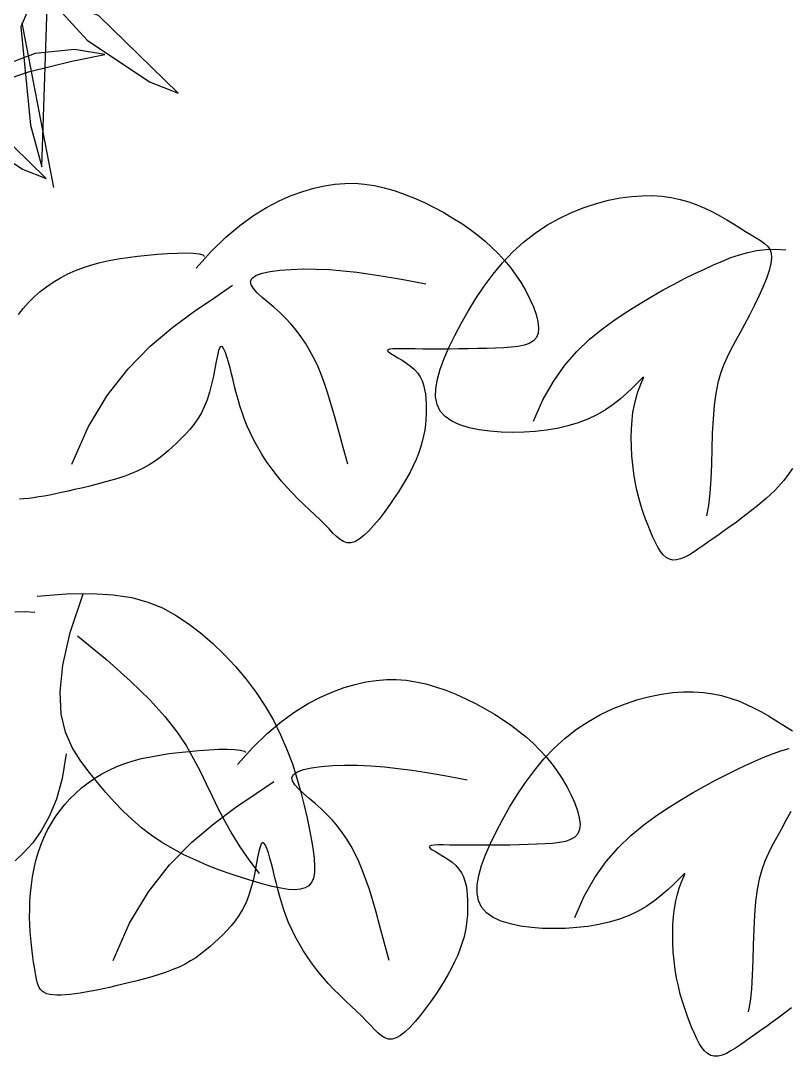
# Model space of a CAD drawing. Extents: x -1568 to -728, y -1287 to -990.
# Drawn here: x -1347.838 to -1346.276, y -1094.185 to -1092.078 of the extents above; entities that cross this region are included whole.
import ezdxf

# ---------------------------------------------------------------- set-up
doc = ezdxf.new("R2010")
doc.units = 0
doc.header["$LTSCALE"] = 5
doc.layers.get('0').update_dxf_attribs({"linetype": 'CONTINUOUS'})
doc.layers.add('LH', color=94, linetype='CONTINUOUS')
doc.layers.add('尺寸标注', color=2, linetype='CONTINUOUS')

# ---------------------------------------------------------------- blocks, each defined once
blk = doc.blocks.new('15')
at = {"layer": 'LH', "color": 38}
for p, q in [((0.2863, 2.2603), (0.3008, 2.2635)), ((0.3008, 2.2635), (0.3148, 2.2657)), ((0.3148, 2.2657), (0.3284, 2.2668)), ((0.3284, 2.2668), (0.3418, 2.2669)), ((0.3418, 2.2669), (0.3551, 2.2659)), ((0.3551, 2.2659), (0.3684, 2.2639)), ((0.3684, 2.2639), (0.3818, 2.261)), ((0.2393, 2.2432), (0.2556, 2.2502)), ((0.2556, 2.2502), (0.2713, 2.2558)), ((0.2713, 2.2558), (0.2863, 2.2603)), ((0.3818, 2.261), (0.3954, 2.2571)), ((0.3954, 2.2571), (0.409, 2.2524)), ((0.409, 2.2524), (0.4227, 2.2469)), ((-0.8435, 2.2331), (-0.8284, 2.2351)), ((-0.8284, 2.2351), (-0.8139, 2.2361)), ((-0.8139, 2.2361), (-0.8001, 2.2362)), ((-0.8001, 2.2362), (-0.7869, 2.2353)), ((-0.7869, 2.2353), (-0.7743, 2.2335)), ((0.2045, 2.2233), (0.2222, 2.2343)), ((0.2222, 2.2343), (0.2393, 2.2432)), ((0.4227, 2.2469), (0.4362, 2.2409)), ((0.4362, 2.2409), (0.4495, 2.2342)), ((0.4495, 2.2342), (0.4624, 2.2272)), ((-0.9095, 2.2133), (-0.8926, 2.2201)), ((-0.8926, 2.2201), (-0.8758, 2.2256)), ((-0.8758, 2.2256), (-0.8594, 2.2299)), ((-0.8594, 2.2299), (-0.8435, 2.2331)), ((-0.7743, 2.2335), (-0.7622, 2.231)), ((-0.7622, 2.231), (-0.7506, 2.2277)), ((-0.7506, 2.2277), (-0.7394, 2.2237)), ((-0.7394, 2.2237), (-0.7286, 2.2192)), ((0.1861, 2.2099), (0.2045, 2.2233)), ((0.4624, 2.2272), (0.4749, 2.2198)), ((-0.9263, 2.2053), (-0.9095, 2.2133)), ((-0.7286, 2.2192), (-0.7182, 2.2142)), ((-0.7182, 2.2142), (-0.7083, 2.2089)), ((-0.7083, 2.2089), (-0.6988, 2.2034)), ((0.167, 2.1937), (0.1861, 2.2099)), ((0.4749, 2.2198), (0.4868, 2.2122)), ((0.4868, 2.2122), (0.498, 2.2045)), ((-0.9591, 2.1853), (-0.9429, 2.196)), ((-0.9429, 2.196), (-0.9263, 2.2053)), ((-0.6988, 2.2034), (-0.6898, 2.1979)), ((-0.6898, 2.1979), (-0.6813, 2.1926)), ((-0.6813, 2.1926), (-0.6734, 2.1876)), ((0.1472, 2.1744), (0.167, 2.1937)), ((0.498, 2.2045), (0.5086, 2.1966)), ((0.5086, 2.1966), (0.5185, 2.1884)), ((-0.9746, 2.1732), (-0.9591, 2.1853)), ((-0.6734, 2.1876), (-0.6661, 2.183)), ((-0.6661, 2.183), (-0.6593, 2.179)), ((-0.6593, 2.179), (-0.6533, 2.1753)), ((0.5185, 2.1884), (0.5279, 2.18)), ((0.5279, 2.18), (0.5367, 2.1712)), ((-0.9893, 2.1597), (-0.9746, 2.1732)), ((-0.6533, 2.1753), (-0.6481, 2.1717)), ((-0.6481, 2.1717), (-0.6439, 2.1677)), ((-0.6439, 2.1677), (-0.6408, 2.1633)), ((0.0086, 2.1622), (0.021, 2.1645)), ((0.021, 2.1645), (0.0338, 2.1664)), ((0.0338, 2.1664), (0.047, 2.1681)), ((0.047, 2.1681), (0.0605, 2.1695)), ((0.0605, 2.1695), (0.0742, 2.1707)), ((0.0742, 2.1707), (0.0878, 2.1716)), ((0.0878, 2.1716), (0.1007, 2.1722)), ((0.1007, 2.1722), (0.1125, 2.1724)), ((0.1125, 2.1724), (0.1226, 2.1721)), ((0.1226, 2.1721), (0.1306, 2.1713)), ((0.1267, 2.1518), (0.1472, 2.1744)), ((0.1306, 2.1713), (0.1359, 2.1698)), ((0.1359, 2.1698), (0.138, 2.1676)), ((0.5367, 2.1712), (0.545, 2.1621)), ((-1.0031, 2.145), (-0.9893, 2.1597)), ((-0.705, 2.1474), (-0.6934, 2.152)), ((-0.6934, 2.152), (-0.6819, 2.156)), ((-0.6819, 2.156), (-0.6704, 2.1592)), ((-0.6704, 2.1592), (-0.6585, 2.1615)), ((-0.6585, 2.1615), (-0.6461, 2.1629)), ((-0.6461, 2.1629), (-0.633, 2.1633)), ((-0.6408, 2.1633), (-0.6388, 2.158)), ((-0.6382, 2.1516), (-0.6391, 2.1439)), ((-0.6388, 2.158), (-0.6382, 2.1516)), ((-0.633, 2.1633), (-0.6189, 2.1624)), ((-0.0372, 2.1487), (-0.0263, 2.1528)), ((-0.0263, 2.1528), (-0.0151, 2.1564)), ((-0.0151, 2.1564), (-0.0034, 2.1595)), ((-0.0034, 2.1595), (0.0086, 2.1622)), ((0.2402, 2.1491), (0.2552, 2.1502)), ((0.2552, 2.1502), (0.2717, 2.1507)), ((0.2717, 2.1507), (0.2893, 2.1506)), ((0.2893, 2.1506), (0.3075, 2.1498)), ((0.3075, 2.1498), (0.326, 2.1483)), ((0.545, 2.1621), (0.5529, 2.1525)), ((0.5529, 2.1525), (0.5603, 2.1424)), ((-1.0161, 2.1294), (-1.0031, 2.145)), ((-0.7425, 2.1303), (-0.7294, 2.1365)), ((-0.7294, 2.1365), (-0.7169, 2.1422)), ((-0.7169, 2.1422), (-0.705, 2.1474)), ((-0.6391, 2.1439), (-0.6415, 2.1345)), ((-0.0671, 2.133), (-0.0576, 2.1388)), ((-0.0576, 2.1388), (-0.0476, 2.144)), ((-0.0476, 2.144), (-0.0372, 2.1487)), ((0.2003, 2.1341), (0.2024, 2.1383)), ((0.2024, 2.1383), (0.2078, 2.1419)), ((0.2078, 2.1419), (0.2161, 2.1449)), ((0.2161, 2.1449), (0.2271, 2.1473)), ((0.2271, 2.1473), (0.2402, 2.1491)), ((0.326, 2.1483), (0.3446, 2.1463)), ((0.3446, 2.1463), (0.3628, 2.1438)), ((0.3628, 2.1438), (0.3804, 2.1411)), ((0.3804, 2.1411), (0.397, 2.1383)), ((0.397, 2.1383), (0.4124, 2.1356)), ((0.4124, 2.1356), (0.4262, 2.1329)), ((0.5603, 2.1424), (0.5673, 2.1318)), ((-1.0283, 2.1131), (-1.0161, 2.1294)), ((-0.7704, 2.1162), (-0.7562, 2.1236)), ((-0.7562, 2.1236), (-0.7425, 2.1303)), ((-0.6452, 2.1238), (-0.6499, 2.112)), ((-0.6415, 2.1345), (-0.6452, 2.1238)), ((-0.0848, 2.12), (-0.0762, 2.1267)), ((-0.0762, 2.1267), (-0.0671, 2.133)), ((0.1518, 2.1122), (0.1761, 2.1286)), ((0.2011, 2.1293), (0.2003, 2.1341)), ((0.2043, 2.1241), (0.2011, 2.1293)), ((0.2095, 2.1184), (0.2043, 2.1241)), ((0.4262, 2.1329), (0.4381, 2.1306)), ((0.5673, 2.1318), (0.5737, 2.1209)), ((-1.0395, 2.0964), (-1.0283, 2.1131)), ((-0.8006, 2.0994), (-0.7852, 2.1082)), ((-0.7852, 2.1082), (-0.7704, 2.1162)), ((-0.6499, 2.112), (-0.6556, 2.0996)), ((-0.1007, 2.1052), (-0.093, 2.1128)), ((-0.093, 2.1128), (-0.0848, 2.12)), ((0.1243, 2.0936), (0.1518, 2.1122)), ((0.2161, 2.1122), (0.2095, 2.1184)), ((0.2237, 2.1057), (0.2161, 2.1122)), ((0.5737, 2.1209), (0.5793, 2.1099)), ((0.5793, 2.1099), (0.5841, 2.0992)), ((-1.0499, 2.0795), (-1.0395, 2.0964)), ((-0.8166, 2.0899), (-0.8006, 2.0994)), ((-0.6556, 2.0996), (-0.6618, 2.0868)), ((-0.1145, 2.0889), (-0.1078, 2.0972)), ((-0.1078, 2.0972), (-0.1007, 2.1052)), ((0.0948, 2.0718), (0.1243, 2.0936)), ((0.2319, 2.0988), (0.2237, 2.1057)), ((0.24, 2.0915), (0.2319, 2.0988)), ((0.5841, 2.0992), (0.5877, 2.0889)), ((-1.0595, 2.0627), (-1.0499, 2.0795)), ((-0.8503, 2.0682), (-0.8332, 2.0795)), ((-0.8332, 2.0795), (-0.8166, 2.0899)), ((-0.6618, 2.0868), (-0.6683, 2.0739)), ((0.2478, 2.084), (0.24, 2.0915)), ((0.2552, 2.0761), (0.2478, 2.084)), ((0.5877, 2.0889), (0.5901, 2.0794)), ((0.5901, 2.0794), (0.5911, 2.0709)), ((-0.8678, 2.0556), (-0.8503, 2.0682)), ((-0.6683, 2.0739), (-0.675, 2.0613)), ((0.0644, 2.0461), (0.0948, 2.0718)), ((0.2621, 2.0679), (0.2552, 2.0761)), ((0.2687, 2.0593), (0.2621, 2.0679)), ((0.5911, 2.0709), (0.5904, 2.0636)), ((-1.0681, 2.0462), (-1.0595, 2.0627)), ((-0.8851, 2.0413), (-0.8678, 2.0556)), ((-0.675, 2.0613), (-0.6815, 2.0494)), ((0.2748, 2.0502), (0.2687, 2.0593)), ((0.584, 2.0532), (0.5785, 2.0497)), ((0.5881, 2.0577), (0.584, 2.0532)), ((0.5904, 2.0636), (0.5881, 2.0577)), ((-1.0759, 2.0303), (-1.0681, 2.0462)), ((-0.9022, 2.0249), (-0.8851, 2.0413)), ((-0.6877, 2.0382), (-0.6934, 2.0276)), ((-0.6815, 2.0494), (-0.6877, 2.0382)), ((0.0344, 2.0154), (0.0644, 2.0461)), ((0.1571, 2.0399), (0.1555, 2.0335)), ((0.1588, 2.0441), (0.1571, 2.0399)), ((0.1605, 2.0457), (0.1588, 2.0441)), ((0.1624, 2.0449), (0.1605, 2.0457)), ((0.1643, 2.0421), (0.1624, 2.0449)), ((0.1664, 2.0375), (0.1643, 2.0421)), ((0.1684, 2.0315), (0.1664, 2.0375)), ((0.2806, 2.0406), (0.2748, 2.0502)), ((0.286, 2.0306), (0.2806, 2.0406)), ((0.3868, 2.041), (0.3863, 2.0398)), ((0.3863, 2.0398), (0.3877, 2.0381)), ((0.3892, 2.0418), (0.3868, 2.041)), ((0.3877, 2.0381), (0.3907, 2.0359)), ((0.3932, 2.0423), (0.3892, 2.0418)), ((0.3989, 2.0425), (0.3932, 2.0423)), ((0.406, 2.0425), (0.3989, 2.0425)), ((0.4143, 2.0424), (0.406, 2.0425)), ((0.4238, 2.0422), (0.4143, 2.0424)), ((0.4343, 2.042), (0.4238, 2.0422)), ((0.4457, 2.0419), (0.4343, 2.042)), ((0.4577, 2.0419), (0.4457, 2.0419)), ((0.4701, 2.042), (0.4577, 2.0419)), ((0.4829, 2.0422), (0.4701, 2.042)), ((0.4957, 2.0424), (0.4829, 2.0422)), ((0.5084, 2.0427), (0.4957, 2.0424)), ((0.5208, 2.043), (0.5084, 2.0427)), ((0.5326, 2.0434), (0.5208, 2.043)), ((0.5438, 2.0438), (0.5326, 2.0434)), ((0.554, 2.0445), (0.5438, 2.0438)), ((0.5633, 2.0456), (0.554, 2.0445)), ((0.5715, 2.0473), (0.5633, 2.0456)), ((0.5785, 2.0497), (0.5715, 2.0473)), ((-1.0825, 2.015), (-1.0759, 2.0303)), ((-0.9186, 2.006), (-0.9022, 2.0249)), ((-0.6934, 2.0276), (-0.6987, 2.0171)), ((0.1538, 2.0253), (0.152, 2.0157)), ((0.1555, 2.0335), (0.1538, 2.0253)), ((0.1705, 2.0245), (0.1684, 2.0315)), ((0.1726, 2.0166), (0.1705, 2.0245)), ((0.2911, 2.02), (0.286, 2.0306)), ((0.3907, 2.0359), (0.395, 2.0333)), ((0.395, 2.0333), (0.4002, 2.0303)), ((0.4002, 2.0303), (0.4059, 2.0269)), ((0.4059, 2.0269), (0.4118, 2.0231)), ((-1.0878, 2.0006), (-1.0825, 2.015)), ((-0.6987, 2.0171), (-0.7034, 2.0062)), ((0.0059, 1.9791), (0.0344, 2.0154)), ((0.152, 2.0157), (0.15, 2.0052)), ((0.1747, 2.0083), (0.1726, 2.0166)), ((0.2958, 2.0088), (0.2911, 2.02)), ((0.4118, 2.0231), (0.4175, 2.0189)), ((0.4175, 2.0189), (0.4226, 2.0144)), ((0.4226, 2.0144), (0.4269, 2.0096)), ((0.4269, 2.0096), (0.4303, 2.0045)), ((-1.0916, 1.9871), (-1.0878, 2.0006)), ((-0.9342, 1.9841), (-0.9186, 2.006)), ((-0.7034, 2.0062), (-0.7076, 1.9947)), ((0.15, 2.0052), (0.1476, 1.9943)), ((0.1768, 1.9999), (0.1747, 2.0083)), ((0.1788, 1.9913), (0.1768, 1.9999)), ((0.3004, 1.9967), (0.2958, 2.0088)), ((0.3049, 1.9833), (0.3004, 1.9967)), ((0.4303, 2.0045), (0.433, 1.999)), ((0.433, 1.999), (0.435, 1.9934)), ((-1.0937, 1.9745), (-1.0916, 1.9871)), ((-0.9484, 1.959), (-0.9342, 1.9841)), ((-0.8167, 1.9857), (-0.8213, 1.9809)), ((-0.817, 1.9769), (-0.8147, 1.9825)), ((-0.8136, 1.9887), (-0.8167, 1.9857)), ((-0.8147, 1.9825), (-0.8129, 1.9866)), ((-0.8121, 1.9899), (-0.8136, 1.9887)), ((-0.8129, 1.9866), (-0.812, 1.9891)), ((-0.812, 1.9891), (-0.8121, 1.9899)), ((-0.7111, 1.9821), (-0.714, 1.9679)), ((-0.7076, 1.9947), (-0.7111, 1.9821)), ((0.1448, 1.9835), (0.1416, 1.9731)), ((0.1476, 1.9943), (0.1448, 1.9835)), ((0.181, 1.9826), (0.1788, 1.9913)), ((0.1834, 1.9738), (0.181, 1.9826)), ((0.3095, 1.9683), (0.3049, 1.9833)), ((0.435, 1.9934), (0.4365, 1.9874)), ((0.4365, 1.9874), (0.4375, 1.9812)), ((0.4375, 1.9812), (0.4382, 1.9748)), ((-1.0939, 1.9631), (-1.0937, 1.9745)), ((-0.8346, 1.968), (-0.8432, 1.9606)), ((-0.8273, 1.9749), (-0.8346, 1.968)), ((-0.8213, 1.9809), (-0.8273, 1.9749)), ((-0.8221, 1.9618), (-0.8196, 1.97)), ((-0.8196, 1.97), (-0.817, 1.9769)), ((-0.714, 1.9679), (-0.7162, 1.9518)), ((-0.02, 1.9361), (0.0059, 1.9791)), ((0.1416, 1.9731), (0.1377, 1.9635)), ((0.186, 1.9649), (0.1834, 1.9738)), ((0.3144, 1.9514), (0.3095, 1.9683)), ((0.4382, 1.9748), (0.4385, 1.9682)), ((0.4385, 1.9682), (0.4387, 1.9613)), ((-1.092, 1.9528), (-1.0939, 1.9631)), ((-0.9612, 1.9302), (-0.9484, 1.959)), ((-0.8529, 1.953), (-0.8636, 1.9456)), ((-0.8432, 1.9606), (-0.8529, 1.953)), ((-0.8244, 1.9525), (-0.8221, 1.9618)), ((0.1333, 1.9548), (0.1285, 1.9469)), ((0.1377, 1.9635), (0.1333, 1.9548)), ((0.1889, 1.9558), (0.186, 1.9649)), ((0.1922, 1.9467), (0.1889, 1.9558)), ((0.4386, 1.9543), (0.4383, 1.9471)), ((0.4387, 1.9613), (0.4386, 1.9543)), ((-1.0877, 1.9439), (-1.092, 1.9528)), ((-1.0809, 1.9363), (-1.0877, 1.9439)), ((-0.8636, 1.9456), (-0.8752, 1.9388)), ((-0.8275, 1.9314), (-0.8263, 1.9423)), ((-0.8263, 1.9423), (-0.8244, 1.9525)), ((-0.7162, 1.9518), (-0.7176, 1.9335)), ((0.1233, 1.9396), (0.1179, 1.9328)), ((0.1285, 1.9469), (0.1233, 1.9396)), ((0.1959, 1.9373), (0.1922, 1.9467)), ((0.3198, 1.9322), (0.3144, 1.9514)), ((0.4376, 1.9398), (0.4366, 1.9322)), ((0.4383, 1.9471), (0.4376, 1.9398)), ((-1.0719, 1.9301), (-1.0809, 1.9363)), ((-1.061, 1.9251), (-1.0719, 1.9301)), ((-1.0486, 1.9212), (-1.061, 1.9251)), ((-0.9008, 1.9279), (-0.9146, 1.9237)), ((-0.8876, 1.9329), (-0.9008, 1.9279)), ((-0.8752, 1.9388), (-0.8876, 1.9329)), ((-0.8283, 1.9198), (-0.8275, 1.9314)), ((-0.7176, 1.9335), (-0.7186, 1.9136)), ((-0.042, 1.8857), (-0.02, 1.9361)), ((0.1122, 1.9265), (0.1064, 1.9206)), ((0.1179, 1.9328), (0.1122, 1.9265)), ((0.2002, 1.9279), (0.1959, 1.9373)), ((0.2049, 1.9184), (0.2002, 1.9279)), ((0.3257, 1.9104), (0.3198, 1.9322)), ((0.4366, 1.9322), (0.4352, 1.9245)), ((-1.0349, 1.9183), (-1.0486, 1.9212)), ((-1.0203, 1.9164), (-1.0349, 1.9183)), ((-1.005, 1.9153), (-1.0203, 1.9164)), ((-0.9895, 1.9149), (-1.005, 1.9153)), ((-0.974, 1.9152), (-0.9895, 1.9149)), ((-0.9587, 1.9162), (-0.974, 1.9152)), ((-0.9436, 1.918), (-0.9587, 1.9162)), ((-0.9289, 1.9204), (-0.9436, 1.918)), ((-0.9146, 1.9237), (-0.9289, 1.9204)), ((-0.8286, 1.9079), (-0.8283, 1.9198)), ((-0.7186, 1.9136), (-0.7192, 1.8928)), ((0.1006, 1.9149), (0.0947, 1.9094)), ((0.1064, 1.9206), (0.1006, 1.9149)), ((0.2101, 1.9089), (0.2049, 1.9184)), ((0.4334, 1.9166), (0.431, 1.9086)), ((0.4352, 1.9245), (0.4334, 1.9166)), ((-0.8284, 1.8956), (-0.8286, 1.9079)), ((0.0828, 1.899), (0.0765, 1.8941)), ((0.0888, 1.9041), (0.0828, 1.899)), ((0.0947, 1.9094), (0.0888, 1.9041)), ((0.2157, 1.8994), (0.2101, 1.9089)), ((0.2218, 1.89), (0.2157, 1.8994)), ((0.3323, 1.8857), (0.3257, 1.9104)), ((0.4282, 1.9005), (0.4249, 1.8922)), ((0.431, 1.9086), (0.4282, 1.9005)), ((-0.8277, 1.8833), (-0.8284, 1.8956)), ((-0.8266, 1.8711), (-0.8277, 1.8833)), ((-0.7192, 1.8928), (-0.7198, 1.8719)), ((0.063, 1.885), (0.0555, 1.8808)), ((0.07, 1.8895), (0.063, 1.885)), ((0.0765, 1.8941), (0.07, 1.8895)), ((0.2282, 1.8807), (0.2218, 1.89)), ((0.421, 1.8837), (0.4167, 1.8751)), ((0.4249, 1.8922), (0.421, 1.8837)), ((-0.8251, 1.8592), (-0.8266, 1.8711)), ((-0.7198, 1.8719), (-0.7206, 1.8516)), ((0.0297, 1.8698), (0.0202, 1.8666)), ((0.0389, 1.8732), (0.0297, 1.8698)), ((0.0475, 1.8769), (0.0389, 1.8732)), ((0.0555, 1.8808), (0.0475, 1.8769)), ((0.2351, 1.8717), (0.2282, 1.8807)), ((0.2422, 1.863), (0.2351, 1.8717)), ((0.4167, 1.8751), (0.4119, 1.8664)), ((-0.8231, 1.8477), (-0.8251, 1.8592)), ((-0.61, 1.8658), (-0.6216, 1.8496)), ((-0.0194, 1.8558), (-0.029, 1.8535)), ((-0.0095, 1.8583), (-0.0194, 1.8558)), ((0.0004, 1.8609), (-0.0095, 1.8583)), ((0.0104, 1.8637), (0.0004, 1.8609)), ((0.0202, 1.8666), (0.0104, 1.8637)), ((0.2497, 1.8545), (0.2422, 1.863)), ((0.2574, 1.8464), (0.2497, 1.8545)), ((0.4067, 1.8574), (0.401, 1.8483)), ((0.4119, 1.8664), (0.4067, 1.8574)), ((-0.8208, 1.8367), (-0.8231, 1.8477)), ((-0.7206, 1.8516), (-0.7218, 1.8327)), ((-0.6216, 1.8496), (-0.6336, 1.8363)), ((-0.0869, 1.8414), (-0.0939, 1.8403)), ((-0.0796, 1.8426), (-0.0869, 1.8414)), ((-0.072, 1.844), (-0.0796, 1.8426)), ((-0.0641, 1.8456), (-0.072, 1.844)), ((-0.0558, 1.8474), (-0.0641, 1.8456)), ((-0.0472, 1.8493), (-0.0558, 1.8474)), ((-0.0383, 1.8514), (-0.0472, 1.8493)), ((-0.029, 1.8535), (-0.0383, 1.8514)), ((0.2652, 1.8386), (0.2574, 1.8464)), ((0.401, 1.8483), (0.3949, 1.8391)), ((-0.8182, 1.8261), (-0.8208, 1.8367)), ((-0.7218, 1.8327), (-0.7236, 1.8158)), ((-0.6336, 1.8363), (-0.6455, 1.8252)), ((-0.1069, 1.8389), (-0.1129, 1.8386)), ((-0.1005, 1.8395), (-0.1069, 1.8389)), ((-0.0939, 1.8403), (-0.1005, 1.8395)), ((0.2729, 1.8311), (0.2652, 1.8386)), ((0.2805, 1.8239), (0.2729, 1.8311)), ((0.3884, 1.8297), (0.3817, 1.8203)), ((0.3949, 1.8391), (0.3884, 1.8297)), ((-0.8154, 1.816), (-0.8182, 1.8261)), ((-0.8123, 1.8063), (-0.8154, 1.816)), ((-0.7236, 1.8158), (-0.7263, 1.8018)), ((-0.6569, 1.8158), (-0.6674, 1.8075)), ((-0.6455, 1.8252), (-0.6569, 1.8158)), ((0.2878, 1.817), (0.2805, 1.8239)), ((0.2947, 1.8104), (0.2878, 1.817)), ((0.3817, 1.8203), (0.3747, 1.8114)), ((-0.8091, 1.7972), (-0.8123, 1.8063)), ((-0.6771, 1.8), (-0.686, 1.7933)), ((-0.6674, 1.8075), (-0.6771, 1.8)), ((0.3011, 1.8041), (0.2947, 1.8104)), ((0.3069, 1.7981), (0.3011, 1.8041)), ((0.3677, 1.803), (0.3608, 1.7955)), ((0.3747, 1.8114), (0.3677, 1.803)), ((-0.8058, 1.7885), (-0.8091, 1.7972)), ((-0.8025, 1.7803), (-0.8058, 1.7885)), ((-0.6942, 1.7873), (-0.702, 1.7818)), ((-0.686, 1.7933), (-0.6942, 1.7873)), ((0.3121, 1.7925), (0.3069, 1.7981)), ((0.3171, 1.7877), (0.3121, 1.7925)), ((0.3218, 1.7837), (0.3171, 1.7877)), ((0.3541, 1.7891), (0.3477, 1.784)), ((0.3608, 1.7955), (0.3541, 1.7891)), ((-0.7992, 1.7726), (-0.8025, 1.7803)), ((-0.7959, 1.7655), (-0.7992, 1.7726)), ((-0.7164, 1.7716), (-0.7233, 1.7668)), ((-0.7093, 1.7766), (-0.7164, 1.7716)), ((-0.702, 1.7818), (-0.7093, 1.7766)), ((0.3265, 1.7808), (0.3218, 1.7837)), ((0.3313, 1.7792), (0.3265, 1.7808)), ((0.3363, 1.7791), (0.3313, 1.7792)), ((0.3418, 1.7806), (0.3363, 1.7791)), ((0.3477, 1.784), (0.3418, 1.7806)), ((-0.7925, 1.7591), (-0.7959, 1.7655)), ((-0.7889, 1.7535), (-0.7925, 1.7591)), ((-0.7368, 1.7572), (-0.7433, 1.7528)), ((-0.7301, 1.7619), (-0.7368, 1.7572)), ((-0.7233, 1.7668), (-0.7301, 1.7619)), ((-0.7852, 1.7489), (-0.7889, 1.7535)), ((-0.7811, 1.7453), (-0.7852, 1.7489)), ((-0.7768, 1.7428), (-0.7811, 1.7453)), ((-0.7721, 1.7417), (-0.7768, 1.7428)), ((-0.7616, 1.7432), (-0.767, 1.7419)), ((-0.7558, 1.7456), (-0.7616, 1.7432)), ((-0.7497, 1.7489), (-0.7558, 1.7456)), ((-0.7433, 1.7528), (-0.7497, 1.7489)), ((-0.767, 1.7419), (-0.7721, 1.7417)), ((-0.0889, 1.7066), (-0.0494, 1.7098)), ((-0.0494, 1.7098), (-0.0154, 1.7104)), ((-0.0442, 1.6574), (-0.0265, 1.7101)), ((-0.0154, 1.7104), (0.0139, 1.7087)), ((0.0139, 1.7087), (0.0392, 1.7048)), ((0.0392, 1.7048), (0.0613, 1.6988)), ((0.0613, 1.6988), (0.0809, 1.6908)), ((0.0809, 1.6908), (0.0988, 1.6812)), ((-0.1195, 1.6856), (-0.1064, 1.6859)), ((-0.1064, 1.6859), (-0.0923, 1.685)), ((0.0988, 1.6812), (0.1158, 1.6699)), ((0.1158, 1.6699), (0.1325, 1.6571)), ((-0.0543, 1.6134), (-0.0442, 1.6574)), ((-0.0344, 1.6528), (0.0054, 1.6203)), ((0.1325, 1.6571), (0.1488, 1.6431)), ((0.1488, 1.6431), (0.1647, 1.6278)), ((0.0054, 1.6203), (0.0378, 1.5916)), ((0.1647, 1.6278), (0.1799, 1.6115)), ((-0.058, 1.5769), (-0.0543, 1.6134)), ((0.1799, 1.6115), (0.1944, 1.5943)), ((0.0378, 1.5916), (0.0637, 1.5661)), ((0.1944, 1.5943), (0.2079, 1.5763)), ((0.3425, 1.5871), (0.357, 1.5904)), ((0.357, 1.5904), (0.371, 1.5926)), ((0.371, 1.5926), (0.3846, 1.5937)), ((0.3846, 1.5937), (0.398, 1.5937)), ((0.398, 1.5937), (0.4113, 1.5927)), ((0.4113, 1.5927), (0.4246, 1.5908)), ((0.4246, 1.5908), (0.438, 1.5878)), ((0.438, 1.5878), (0.4515, 1.584)), ((-0.0564, 1.5469), (-0.058, 1.5769)), ((0.2079, 1.5763), (0.2203, 1.5576)), ((0.2954, 1.57), (0.3118, 1.5771)), ((0.3118, 1.5771), (0.3275, 1.5827)), ((0.3275, 1.5827), (0.3425, 1.5871)), ((0.4515, 1.584), (0.4652, 1.5792)), ((0.4652, 1.5792), (0.4788, 1.5738)), ((0.4788, 1.5738), (0.4924, 1.5677)), ((-0.8032, 1.5567), (-0.7874, 1.5599)), ((-0.7874, 1.5599), (-0.7722, 1.562)), ((-0.7722, 1.562), (-0.7578, 1.563)), ((-0.7578, 1.563), (-0.744, 1.563)), ((-0.744, 1.563), (-0.7308, 1.5621)), ((-0.7308, 1.5621), (-0.7181, 1.5604)), ((-0.7181, 1.5604), (-0.706, 1.5578)), ((0.0637, 1.5661), (0.0842, 1.5434)), ((0.2607, 1.5501), (0.2784, 1.5611)), ((0.2784, 1.5611), (0.2954, 1.57)), ((0.4924, 1.5677), (0.5057, 1.5611)), ((0.5057, 1.5611), (0.5186, 1.554)), ((-0.8533, 1.5402), (-0.8364, 1.5469)), ((-0.8364, 1.5469), (-0.8196, 1.5524)), ((-0.8196, 1.5524), (-0.8032, 1.5567)), ((-0.706, 1.5578), (-0.6944, 1.5545)), ((-0.6944, 1.5545), (-0.6832, 1.5506)), ((-0.6832, 1.5506), (-0.6724, 1.546)), ((-0.6724, 1.546), (-0.662, 1.541)), ((-0.0505, 1.5222), (-0.0564, 1.5469)), ((0.2203, 1.5576), (0.2314, 1.5384)), ((0.2422, 1.5367), (0.2607, 1.5501)), ((0.5186, 1.554), (0.5311, 1.5466)), ((0.5311, 1.5466), (0.5429, 1.539)), ((-0.8867, 1.5228), (-0.8701, 1.5321)), ((-0.8701, 1.5321), (-0.8533, 1.5402)), ((-0.662, 1.541), (-0.6521, 1.5357)), ((-0.6521, 1.5357), (-0.6426, 1.5302)), ((0.0842, 1.5434), (0.1003, 1.5229)), ((0.2231, 1.5205), (0.2422, 1.5367)), ((0.2314, 1.5384), (0.2412, 1.5188)), ((0.5429, 1.539), (0.5542, 1.5313)), ((-0.9029, 1.5121), (-0.8867, 1.5228)), ((-0.6426, 1.5302), (-0.6336, 1.5248)), ((-0.6336, 1.5248), (-0.6252, 1.5194)), ((-0.6252, 1.5194), (-0.6173, 1.5144)), ((-0.0416, 1.5017), (-0.0505, 1.5222)), ((0.1003, 1.5229), (0.1129, 1.504)), ((0.2034, 1.5013), (0.2231, 1.5205)), ((0.2412, 1.5188), (0.2497, 1.499)), ((0.5542, 1.5313), (0.5647, 1.5234)), ((0.5647, 1.5234), (0.5747, 1.5153)), ((-0.9184, 1.5), (-0.9029, 1.5121)), ((-0.6173, 1.5144), (-0.6099, 1.5099)), ((0.1129, 1.504), (0.1232, 1.4863)), ((0.5747, 1.5153), (0.5841, 1.5068)), ((0.5841, 1.5068), (0.5929, 1.4981)), ((-0.9331, 1.4865), (-0.9184, 1.5)), ((-0.0495, 1.493), (-0.0552, 1.4596)), ((-0.0307, 1.4842), (-0.0416, 1.5017)), ((0.0648, 1.489), (0.0772, 1.4913)), ((0.0772, 1.4913), (0.09, 1.4933)), ((0.09, 1.4933), (0.1032, 1.4949)), ((0.1032, 1.4949), (0.1167, 1.4963)), ((0.1167, 1.4963), (0.1304, 1.4975)), ((0.1304, 1.4975), (0.144, 1.4985)), ((0.144, 1.4985), (0.1569, 1.4991)), ((0.1569, 1.4991), (0.1687, 1.4993)), ((0.1687, 1.4993), (0.1788, 1.499)), ((0.1788, 1.499), (0.1867, 1.4981)), ((0.1829, 1.4786), (0.2034, 1.5013)), ((0.1867, 1.4981), (0.192, 1.4967)), ((0.192, 1.4967), (0.1942, 1.4945)), ((0.2497, 1.499), (0.2571, 1.4793)), ((0.5929, 1.4981), (0.6012, 1.4889)), ((-0.947, 1.4719), (-0.9331, 1.4865)), ((-0.6488, 1.4742), (-0.6372, 1.4788)), ((-0.6372, 1.4788), (-0.6258, 1.4828)), ((-0.6258, 1.4828), (-0.6142, 1.486)), ((-0.0189, 1.4687), (-0.0307, 1.4842)), ((0.0086, 1.4709), (0.019, 1.4756)), ((0.019, 1.4756), (0.0298, 1.4797)), ((0.0298, 1.4797), (0.0411, 1.4833)), ((0.0411, 1.4833), (0.0527, 1.4864)), ((0.0527, 1.4864), (0.0648, 1.489)), ((0.1232, 1.4863), (0.132, 1.4693)), ((0.2571, 1.4793), (0.2633, 1.4599)), ((0.2832, 1.4741), (0.2964, 1.4759)), ((0.2964, 1.4759), (0.3114, 1.4771)), ((0.3114, 1.4771), (0.3279, 1.4776)), ((0.3279, 1.4776), (0.3454, 1.4774)), ((0.3454, 1.4774), (0.3637, 1.4766)), ((0.3637, 1.4766), (0.3822, 1.4751)), ((0.6012, 1.4889), (0.6091, 1.4793)), ((0.6091, 1.4793), (0.6165, 1.4692)), ((-0.96, 1.4563), (-0.947, 1.4719)), ((-0.6863, 1.4571), (-0.6733, 1.4633)), ((-0.6733, 1.4633), (-0.6608, 1.469)), ((-0.6608, 1.469), (-0.6488, 1.4742)), ((-0.0072, 1.4541), (-0.0189, 1.4687)), ((-0.0109, 1.4598), (-0.0014, 1.4656)), ((-0.0014, 1.4656), (0.0086, 1.4709)), ((0.132, 1.4693), (0.1402, 1.4524)), ((0.2565, 1.4609), (0.2586, 1.4651)), ((0.2586, 1.4651), (0.264, 1.4687)), ((0.264, 1.4687), (0.2723, 1.4717)), ((0.2723, 1.4717), (0.2832, 1.4741)), ((0.3822, 1.4751), (0.4008, 1.4731)), ((0.4008, 1.4731), (0.419, 1.4707)), ((0.419, 1.4707), (0.4366, 1.468)), ((0.4366, 1.468), (0.4532, 1.4652)), ((0.4532, 1.4652), (0.4686, 1.4624)), ((0.4686, 1.4624), (0.4824, 1.4598)), ((0.6165, 1.4692), (0.6234, 1.4586)), ((-0.9721, 1.44), (-0.96, 1.4563)), ((-0.7142, 1.4431), (-0.7, 1.4504)), ((-0.7, 1.4504), (-0.6863, 1.4571)), ((-0.0552, 1.4596), (-0.063, 1.4315)), ((-0.0287, 1.4468), (-0.02, 1.4536)), ((-0.02, 1.4536), (-0.0109, 1.4598)), ((0.0043, 1.4404), (-0.0072, 1.4541)), ((0.1402, 1.4524), (0.1484, 1.4355)), ((0.2079, 1.439), (0.2322, 1.4554)), ((0.2573, 1.4562), (0.2565, 1.4609)), ((0.2605, 1.4509), (0.2573, 1.4562)), ((0.2657, 1.4452), (0.2605, 1.4509)), ((0.2633, 1.4599), (0.2687, 1.441)), ((0.4824, 1.4598), (0.4943, 1.4575)), ((0.6234, 1.4586), (0.6299, 1.4477)), ((0.6299, 1.4477), (0.6355, 1.4368)), ((-0.9834, 1.4232), (-0.9721, 1.44)), ((-0.7445, 1.4263), (-0.7291, 1.435)), ((-0.7291, 1.435), (-0.7142, 1.4431)), ((-0.0445, 1.432), (-0.0368, 1.4396)), ((-0.0368, 1.4396), (-0.0287, 1.4468)), ((0.0159, 1.4274), (0.0043, 1.4404)), ((0.1484, 1.4355), (0.1567, 1.4185)), ((0.1805, 1.4204), (0.2079, 1.439)), ((0.2723, 1.4391), (0.2657, 1.4452)), ((0.2687, 1.441), (0.2732, 1.4229)), ((0.2799, 1.4325), (0.2723, 1.4391)), ((0.6355, 1.4368), (0.6403, 1.426)), ((-0.9938, 1.4063), (-0.9834, 1.4232)), ((-0.7605, 1.4167), (-0.7445, 1.4263)), ((-0.063, 1.4315), (-0.0726, 1.4079)), ((-0.0584, 1.4157), (-0.0517, 1.4241)), ((-0.0517, 1.4241), (-0.0445, 1.432)), ((0.0277, 1.4151), (0.0159, 1.4274)), ((0.151, 1.3986), (0.1805, 1.4204)), ((0.2732, 1.4229), (0.277, 1.4058)), ((0.288, 1.4256), (0.2799, 1.4325)), ((0.2962, 1.4184), (0.288, 1.4256)), ((0.6403, 1.426), (0.6439, 1.4158)), ((-1.0033, 1.3895), (-0.9938, 1.4063)), ((-0.7942, 1.395), (-0.7771, 1.4064)), ((-0.7771, 1.4064), (-0.7605, 1.4167)), ((-0.0726, 1.4079), (-0.0834, 1.3884)), ((-0.0702, 1.3981), (-0.0645, 1.4071)), ((-0.0645, 1.4071), (-0.0584, 1.4157)), ((0.0398, 1.4036), (0.0277, 1.4151)), ((0.1567, 1.4185), (0.1655, 1.4015)), ((0.277, 1.4058), (0.2803, 1.3899)), ((0.304, 1.4108), (0.2962, 1.4184)), ((0.3114, 1.403), (0.304, 1.4108)), ((0.6439, 1.4158), (0.6463, 1.4063)), ((0.6463, 1.4063), (0.6473, 1.3977)), ((-0.8116, 1.3824), (-0.7942, 1.395)), ((-0.6122, 1.4007), (-0.6188, 1.3882)), ((-0.0754, 1.3887), (-0.0702, 1.3981)), ((0.0524, 1.3927), (0.0398, 1.4036)), ((0.0656, 1.3826), (0.0524, 1.3927)), ((0.1206, 1.3729), (0.151, 1.3986)), ((0.1655, 1.4015), (0.1752, 1.3842)), ((0.3183, 1.3947), (0.3114, 1.403)), ((0.3249, 1.3861), (0.3183, 1.3947)), ((0.6473, 1.3977), (0.6466, 1.3904)), ((-1.012, 1.373), (-1.0033, 1.3895)), ((-0.829, 1.3681), (-0.8116, 1.3824)), ((-0.6188, 1.3882), (-0.6254, 1.3762)), ((-0.0834, 1.3884), (-0.095, 1.3723)), ((-0.0842, 1.3691), (-0.08, 1.379)), ((-0.08, 1.379), (-0.0754, 1.3887)), ((0.0796, 1.3731), (0.0656, 1.3826)), ((0.1752, 1.3842), (0.186, 1.3667)), ((0.2803, 1.3899), (0.283, 1.3754)), ((0.331, 1.377), (0.3249, 1.3861)), ((0.3368, 1.3675), (0.331, 1.377)), ((0.6402, 1.38), (0.6346, 1.3766)), ((0.6442, 1.3845), (0.6402, 1.38)), ((0.6466, 1.3904), (0.6442, 1.3845)), ((-1.0197, 1.3571), (-1.012, 1.373)), ((-0.846, 1.3517), (-0.829, 1.3681)), ((-0.6315, 1.365), (-0.6373, 1.3544)), ((-0.6254, 1.3762), (-0.6315, 1.365)), ((-0.095, 1.3723), (-0.107, 1.359)), ((-0.0878, 1.3588), (-0.0842, 1.3691)), ((0.0945, 1.3643), (0.0796, 1.3731)), ((0.0906, 1.3423), (0.1206, 1.3729)), ((0.11, 1.3561), (0.0945, 1.3643)), ((0.186, 1.3667), (0.1982, 1.3489)), ((0.2133, 1.3668), (0.2117, 1.3603)), ((0.2149, 1.371), (0.2133, 1.3668)), ((0.2167, 1.3726), (0.2149, 1.371)), ((0.2186, 1.3718), (0.2167, 1.3726)), ((0.2205, 1.3689), (0.2186, 1.3718)), ((0.2225, 1.3644), (0.2205, 1.3689)), ((0.2246, 1.3584), (0.2225, 1.3644)), ((0.283, 1.3754), (0.2852, 1.3623)), ((0.3422, 1.3574), (0.3368, 1.3675)), ((0.443, 1.3678), (0.4425, 1.3666)), ((0.4425, 1.3666), (0.4439, 1.3649)), ((0.4453, 1.3687), (0.443, 1.3678)), ((0.4439, 1.3649), (0.4469, 1.3628)), ((0.4494, 1.3691), (0.4453, 1.3687)), ((0.4551, 1.3693), (0.4494, 1.3691)), ((0.4621, 1.3693), (0.4551, 1.3693)), ((0.4705, 1.3692), (0.4621, 1.3693)), ((0.48, 1.369), (0.4705, 1.3692)), ((0.4905, 1.3689), (0.48, 1.369)), ((0.5018, 1.3688), (0.4905, 1.3689)), ((0.5138, 1.3688), (0.5018, 1.3688)), ((0.5263, 1.3689), (0.5138, 1.3688)), ((0.5391, 1.369), (0.5263, 1.3689)), ((0.5519, 1.3692), (0.5391, 1.369)), ((0.5646, 1.3695), (0.5519, 1.3692)), ((0.5769, 1.3698), (0.5646, 1.3695)), ((0.5888, 1.3702), (0.5769, 1.3698)), ((0.5999, 1.3707), (0.5888, 1.3702)), ((0.6102, 1.3714), (0.5999, 1.3707)), ((0.6195, 1.3724), (0.6102, 1.3714)), ((0.6277, 1.3741), (0.6195, 1.3724)), ((0.6346, 1.3766), (0.6277, 1.3741)), ((-1.0263, 1.3419), (-1.0197, 1.3571)), ((-0.8625, 1.3328), (-0.846, 1.3517)), ((-0.6373, 1.3544), (-0.6425, 1.3439)), ((-0.107, 1.359), (-0.1189, 1.3479)), ((-0.0908, 1.3482), (-0.0878, 1.3588)), ((0.126, 1.3485), (0.11, 1.3561)), ((0.1982, 1.3489), (0.2121, 1.3307)), ((0.21, 1.3521), (0.2082, 1.3425)), ((0.2117, 1.3603), (0.21, 1.3521)), ((0.2267, 1.3513), (0.2246, 1.3584)), ((0.2288, 1.3435), (0.2267, 1.3513)), ((0.2852, 1.3623), (0.2866, 1.3507)), ((0.2866, 1.3507), (0.2873, 1.3405)), ((0.3473, 1.3469), (0.3422, 1.3574)), ((0.4469, 1.3628), (0.4512, 1.3602)), ((0.4512, 1.3602), (0.4564, 1.3572)), ((0.4564, 1.3572), (0.4621, 1.3537)), ((0.4621, 1.3537), (0.468, 1.3499)), ((0.468, 1.3499), (0.4737, 1.3458)), ((-1.0316, 1.3274), (-1.0263, 1.3419)), ((-0.6425, 1.3439), (-0.6472, 1.3331)), ((-0.0954, 1.3262), (-0.0933, 1.3373)), ((-0.0933, 1.3373), (-0.0908, 1.3482)), ((0.0621, 1.3059), (0.0906, 1.3423)), ((0.1422, 1.3416), (0.126, 1.3485)), ((0.1583, 1.3353), (0.1422, 1.3416)), ((0.1742, 1.3296), (0.1583, 1.3353)), ((0.2082, 1.3425), (0.2062, 1.3321)), ((0.2309, 1.3352), (0.2288, 1.3435)), ((0.2329, 1.3267), (0.2309, 1.3352)), ((0.2873, 1.3405), (0.2871, 1.3318)), ((0.352, 1.3356), (0.3473, 1.3469)), ((0.3565, 1.3235), (0.352, 1.3356)), ((0.4737, 1.3458), (0.4788, 1.3413)), ((0.4788, 1.3413), (0.4831, 1.3364)), ((0.4831, 1.3364), (0.4865, 1.3313)), ((-1.0355, 1.3139), (-1.0316, 1.3274)), ((-0.878, 1.311), (-0.8625, 1.3328)), ((-0.6514, 1.3216), (-0.6549, 1.3089)), ((-0.6472, 1.3331), (-0.6514, 1.3216)), ((-0.0969, 1.3151), (-0.0954, 1.3262)), ((0.1895, 1.3245), (0.1742, 1.3296)), ((0.204, 1.32), (0.1895, 1.3245)), ((0.2038, 1.3212), (0.201, 1.3103)), ((0.2062, 1.3321), (0.2038, 1.3212)), ((0.235, 1.3182), (0.2329, 1.3267)), ((0.2858, 1.3244), (0.2833, 1.3185)), ((0.2871, 1.3318), (0.2858, 1.3244)), ((0.3611, 1.3101), (0.3565, 1.3235)), ((0.4865, 1.3313), (0.4892, 1.3259)), ((0.4892, 1.3259), (0.4912, 1.3202)), ((-1.0376, 1.3013), (-1.0355, 1.3139)), ((-0.8923, 1.2858), (-0.878, 1.311)), ((-0.7651, 1.3078), (-0.7711, 1.3018)), ((-0.7605, 1.3125), (-0.7651, 1.3078)), ((-0.7608, 1.3037), (-0.7585, 1.3093)), ((-0.7574, 1.3156), (-0.7605, 1.3125)), ((-0.7585, 1.3093), (-0.7567, 1.3135)), ((-0.7559, 1.3167), (-0.7574, 1.3156)), ((-0.7567, 1.3135), (-0.7558, 1.316)), ((-0.7558, 1.316), (-0.7559, 1.3167)), ((-0.6549, 1.3089), (-0.6578, 1.2947)), ((-0.098, 1.3039), (-0.0969, 1.3151)), ((0.201, 1.3103), (0.1977, 1.2999)), ((0.2175, 1.3161), (0.204, 1.32)), ((0.2299, 1.3129), (0.2175, 1.3161)), ((0.2413, 1.3105), (0.2299, 1.3129)), ((0.2372, 1.3095), (0.235, 1.3182)), ((0.2396, 1.3007), (0.2372, 1.3095)), ((0.2514, 1.309), (0.2413, 1.3105)), ((0.2604, 1.3085), (0.2514, 1.309)), ((0.2681, 1.3091), (0.2604, 1.3085)), ((0.2745, 1.3109), (0.2681, 1.3091)), ((0.2796, 1.314), (0.2745, 1.3109)), ((0.2833, 1.3185), (0.2796, 1.314)), ((0.3657, 1.2952), (0.3611, 1.3101)), ((0.4912, 1.3202), (0.4927, 1.3142)), ((0.4927, 1.3142), (0.4937, 1.308)), ((0.4937, 1.308), (0.4944, 1.3016)), ((-1.0378, 1.2899), (-1.0376, 1.3013)), ((-0.7784, 1.2949), (-0.787, 1.2874)), ((-0.7711, 1.3018), (-0.7784, 1.2949)), ((-0.766, 1.2886), (-0.7634, 1.2968)), ((-0.7634, 1.2968), (-0.7608, 1.3037)), ((-0.6578, 1.2947), (-0.66, 1.2786)), ((-0.0991, 1.282), (-0.0988, 1.2929)), ((-0.0988, 1.2929), (-0.098, 1.3039)), ((0.0362, 1.263), (0.0621, 1.3059)), ((0.1977, 1.2999), (0.1939, 1.2904)), ((0.2422, 1.2917), (0.2396, 1.3007)), ((0.3706, 1.2782), (0.3657, 1.2952)), ((0.4944, 1.3016), (0.4947, 1.295)), ((0.4947, 1.295), (0.4949, 1.2882)), ((-1.0358, 1.2797), (-1.0378, 1.2899)), ((-1.0315, 1.2707), (-1.0358, 1.2797)), ((-0.905, 1.257), (-0.8923, 1.2858)), ((-0.7967, 1.2798), (-0.8074, 1.2724)), ((-0.787, 1.2874), (-0.7967, 1.2798)), ((-0.7701, 1.2692), (-0.7683, 1.2794)), ((-0.7683, 1.2794), (-0.766, 1.2886)), ((-0.66, 1.2786), (-0.6615, 1.2603)), ((-0.0992, 1.2714), (-0.0991, 1.282)), ((0.1895, 1.2817), (0.1847, 1.2737)), ((0.1939, 1.2904), (0.1895, 1.2817)), ((0.2451, 1.2827), (0.2422, 1.2917)), ((0.2484, 1.2735), (0.2451, 1.2827)), ((0.4948, 1.2812), (0.4945, 1.274)), ((0.4949, 1.2882), (0.4948, 1.2812)), ((-1.0247, 1.2632), (-1.0315, 1.2707)), ((-0.819, 1.2656), (-0.8314, 1.2597)), ((-0.8074, 1.2724), (-0.819, 1.2656)), ((-0.7714, 1.2582), (-0.7701, 1.2692)), ((-0.0989, 1.2612), (-0.0992, 1.2714)), ((0.1795, 1.2664), (0.1741, 1.2597)), ((0.1847, 1.2737), (0.1795, 1.2664)), ((0.2521, 1.2642), (0.2484, 1.2735)), ((0.3759, 1.2591), (0.3706, 1.2782)), ((0.4938, 1.2666), (0.4928, 1.2591)), ((0.4945, 1.274), (0.4938, 1.2666)), ((-1.0158, 1.2569), (-1.0247, 1.2632)), ((-1.0049, 1.2519), (-1.0158, 1.2569)), ((-0.9924, 1.248), (-1.0049, 1.2519)), ((-0.8584, 1.2506), (-0.8727, 1.2473)), ((-0.8446, 1.2547), (-0.8584, 1.2506)), ((-0.8314, 1.2597), (-0.8446, 1.2547)), ((-0.7721, 1.2467), (-0.7714, 1.2582)), ((-0.6615, 1.2603), (-0.6624, 1.2404)), ((-0.0985, 1.2514), (-0.0989, 1.2612)), ((-0.0978, 1.2422), (-0.0985, 1.2514)), ((0.0142, 1.2126), (0.0362, 1.263)), ((0.1684, 1.2534), (0.1626, 1.2474)), ((0.1741, 1.2597), (0.1684, 1.2534)), ((0.2563, 1.2547), (0.2521, 1.2642)), ((0.2611, 1.2452), (0.2563, 1.2547)), ((0.3818, 1.2372), (0.3759, 1.2591)), ((0.4914, 1.2513), (0.4895, 1.2435)), ((0.4928, 1.2591), (0.4914, 1.2513)), ((-0.9787, 1.2451), (-0.9924, 1.248)), ((-0.9641, 1.2432), (-0.9787, 1.2451)), ((-0.9489, 1.2421), (-0.9641, 1.2432)), ((-0.9334, 1.2418), (-0.9489, 1.2421)), ((-0.9179, 1.2421), (-0.9334, 1.2418)), ((-0.9025, 1.2431), (-0.9179, 1.2421)), ((-0.8875, 1.2448), (-0.9025, 1.2431)), ((-0.8727, 1.2473), (-0.8875, 1.2448)), ((-0.7724, 1.2347), (-0.7721, 1.2467)), ((-0.6624, 1.2404), (-0.6631, 1.2196)), ((-0.0969, 1.2334), (-0.0978, 1.2422)), ((0.1568, 1.2418), (0.1509, 1.2363)), ((0.1626, 1.2474), (0.1568, 1.2418)), ((0.2663, 1.2357), (0.2611, 1.2452)), ((0.3885, 1.2125), (0.3818, 1.2372)), ((0.4895, 1.2435), (0.4872, 1.2355)), ((-0.7722, 1.2225), (-0.7724, 1.2347)), ((-0.7716, 1.2102), (-0.7722, 1.2225)), ((-0.096, 1.2252), (-0.0969, 1.2334)), ((-0.0949, 1.2175), (-0.096, 1.2252)), ((0.139, 1.2259), (0.1327, 1.221)), ((0.145, 1.231), (0.139, 1.2259)), ((0.1509, 1.2363), (0.145, 1.231)), ((0.2719, 1.2262), (0.2663, 1.2357)), ((0.278, 1.2168), (0.2719, 1.2262)), ((0.4844, 1.2273), (0.481, 1.219)), ((0.4872, 1.2355), (0.4844, 1.2273)), ((-0.7705, 1.198), (-0.7716, 1.2102)), ((-0.6631, 1.2196), (-0.6637, 1.1987)), ((-0.0939, 1.2103), (-0.0949, 1.2175)), ((-0.0928, 1.2037), (-0.0939, 1.2103)), ((0.1191, 1.2119), (0.1117, 1.2077)), ((0.1261, 1.2163), (0.1191, 1.2119)), ((0.1327, 1.221), (0.1261, 1.2163)), ((0.2844, 1.2076), (0.278, 1.2168)), ((0.4772, 1.2106), (0.4729, 1.202)), ((0.481, 1.219), (0.4772, 1.2106)), ((-0.7689, 1.1861), (-0.7705, 1.198)), ((-0.6637, 1.1987), (-0.6644, 1.1784)), ((-0.0918, 1.1977), (-0.0928, 1.2037)), ((-0.0909, 1.1923), (-0.0918, 1.1977)), ((0.0859, 1.1966), (0.0764, 1.1935)), ((0.0951, 1.2001), (0.0859, 1.1966)), ((0.1037, 1.2037), (0.0951, 1.2001)), ((0.1117, 1.2077), (0.1037, 1.2037)), ((0.2912, 1.1986), (0.2844, 1.2076)), ((0.2984, 1.1898), (0.2912, 1.1986)), ((0.4729, 1.202), (0.4681, 1.1932)), ((-0.767, 1.1746), (-0.7689, 1.1861)), ((-0.0899, 1.1874), (-0.0909, 1.1923)), ((-0.0889, 1.183), (-0.0899, 1.1874)), ((-0.0877, 1.1792), (-0.0889, 1.183)), ((0.0271, 1.1804), (0.0179, 1.1782)), ((0.0368, 1.1827), (0.0271, 1.1804)), ((0.0466, 1.1851), (0.0368, 1.1827)), ((0.0566, 1.1877), (0.0466, 1.1851)), ((0.0665, 1.1905), (0.0566, 1.1877)), ((0.0764, 1.1935), (0.0665, 1.1905)), ((0.3059, 1.1814), (0.2984, 1.1898)), ((0.3136, 1.1733), (0.3059, 1.1814)), ((0.4629, 1.1843), (0.4572, 1.1752)), ((0.4681, 1.1932), (0.4629, 1.1843)), ((-0.7647, 1.1635), (-0.767, 1.1746)), ((-0.6644, 1.1784), (-0.6656, 1.1595)), ((-0.0863, 1.1759), (-0.0877, 1.1792)), ((-0.0845, 1.1731), (-0.0863, 1.1759)), ((-0.0822, 1.1708), (-0.0845, 1.1731)), ((-0.0794, 1.1689), (-0.0822, 1.1708)), ((-0.0759, 1.1675), (-0.0794, 1.1689)), ((-0.0719, 1.1664), (-0.0759, 1.1675)), ((-0.0673, 1.1658), (-0.0719, 1.1664)), ((-0.0444, 1.1664), (-0.0507, 1.1658)), ((-0.0377, 1.1672), (-0.0444, 1.1664)), ((-0.0307, 1.1682), (-0.0377, 1.1672)), ((-0.0234, 1.1694), (-0.0307, 1.1682)), ((-0.0158, 1.1709), (-0.0234, 1.1694)), ((-0.0079, 1.1725), (-0.0158, 1.1709)), ((0.0004, 1.1742), (-0.0079, 1.1725)), ((0.0089, 1.1761), (0.0004, 1.1742)), ((0.0179, 1.1782), (0.0089, 1.1761)), ((0.3214, 1.1655), (0.3136, 1.1733)), ((0.4572, 1.1752), (0.4511, 1.1659)), ((-0.7621, 1.1529), (-0.7647, 1.1635)), ((-0.7592, 1.1428), (-0.7621, 1.1529)), ((-0.6656, 1.1595), (-0.6674, 1.1427)), ((-0.0622, 1.1654), (-0.0673, 1.1658)), ((-0.0567, 1.1655), (-0.0622, 1.1654)), ((-0.0507, 1.1658), (-0.0567, 1.1655)), ((0.3291, 1.158), (0.3214, 1.1655)), ((0.3367, 1.1508), (0.3291, 1.158)), ((0.4446, 1.1565), (0.4378, 1.1472)), ((0.4511, 1.1659), (0.4446, 1.1565)), ((-0.7561, 1.1332), (-0.7592, 1.1428)), ((-0.6674, 1.1427), (-0.6701, 1.1287)), ((0.344, 1.1439), (0.3367, 1.1508)), ((0.3509, 1.1373), (0.344, 1.1439)), ((0.4309, 1.1382), (0.4239, 1.1298)), ((0.4378, 1.1472), (0.4309, 1.1382)), ((-0.7529, 1.124), (-0.7561, 1.1332)), ((-0.7497, 1.1153), (-0.7529, 1.124)), ((-0.6209, 1.1269), (-0.6298, 1.1202)), ((-0.6112, 1.1343), (-0.6209, 1.1269)), ((0.3573, 1.1309), (0.3509, 1.1373)), ((0.363, 1.1249), (0.3573, 1.1309)), ((0.3683, 1.1194), (0.363, 1.1249)), ((0.4239, 1.1298), (0.417, 1.1223)), ((-0.7463, 1.1071), (-0.7497, 1.1153)), ((-0.6381, 1.1142), (-0.6458, 1.1086)), ((-0.6298, 1.1202), (-0.6381, 1.1142)), ((0.3732, 1.1145), (0.3683, 1.1194)), ((0.378, 1.1105), (0.3732, 1.1145)), ((0.3827, 1.1076), (0.378, 1.1105)), ((0.4039, 1.1109), (0.3979, 1.1075)), ((0.4103, 1.1159), (0.4039, 1.1109)), ((0.417, 1.1223), (0.4103, 1.1159)), ((-0.743, 1.0994), (-0.7463, 1.1071)), ((-0.7397, 1.0923), (-0.743, 1.0994)), ((-0.6602, 1.0985), (-0.6671, 1.0936)), ((-0.6532, 1.1034), (-0.6602, 1.0985)), ((-0.6458, 1.1086), (-0.6532, 1.1034)), ((0.3874, 1.106), (0.3827, 1.1076)), ((0.3925, 1.1059), (0.3874, 1.106)), ((0.3979, 1.1075), (0.3925, 1.1059)), ((-0.7363, 1.0859), (-0.7397, 1.0923)), ((-0.7327, 1.0803), (-0.7363, 1.0859)), ((-0.6806, 1.084), (-0.6871, 1.0796)), ((-0.6739, 1.0888), (-0.6806, 1.084)), ((-0.6671, 1.0936), (-0.6739, 1.0888)), ((-0.729, 1.0757), (-0.7327, 1.0803)), ((-0.725, 1.0721), (-0.729, 1.0757)), ((-0.7207, 1.0697), (-0.725, 1.0721)), ((-0.716, 1.0685), (-0.7207, 1.0697)), ((-0.7109, 1.0687), (-0.716, 1.0685)), ((-0.7054, 1.0701), (-0.7109, 1.0687)), ((-0.6996, 1.0725), (-0.7054, 1.0701)), ((-0.6935, 1.0757), (-0.6996, 1.0725)), ((-0.6871, 1.0796), (-0.6935, 1.0757))]:
    blk.add_line(p, q, dxfattribs=at)
blk = doc.blocks.new('tree104')
at = {"color": 0}
for points in [[(8948.6, 12617.9), (8848.3, 12592.9), (8773.1, 12417.5), (8835.8, 11765.9), (8911, 11490.2), (8948.6, 12617.9), (9211.9, 12329.7), (9625.6, 12054.1), (9813.7, 11978.9), (9287.1, 12492.6), (8948.6, 12617.9)], [(8990.2, 11352.6), (8782.1, 12444.5)], [(9329.4, 12233.4), (9128.6, 12268.3), (8866.8, 12242.1), (8613.7, 12146.2), (8517.7, 12093.8), (8369.3, 11963), (8823.2, 12120), (9111.2, 12189.8), (9329.4, 12233.4)], [(8219.6, 11945.1), (8136, 11924.2), (8073.4, 11778), (8125.6, 11235), (8188.3, 11005.3), (8219.6, 11945.1), (8439, 11704.9), (8783.8, 11475.2), (8940.5, 11412.5), (8501.7, 11840.6), (8219.6, 11945.1)]]:
    blk.add_lwpolyline(points, dxfattribs=at)

msp = doc.modelspace()

# ---------------------------------------------------------------- block references
at = {"color": 74, "xscale": 0.0003072000108659267, "yscale": 0.0003072000108659267, "zscale": 0.0003072000000000001}
msp.add_blockref('tree104', (-1350.53219, -1095.90477), dxfattribs=at)
at = {"layer": '尺寸标注', "color": 3, "xscale": 1.5, "yscale": 1.5, "zscale": 1.5}
for p in [(-1345.35243, -1095.78778), (-1347.67051, -1095.80887)]:
    msp.add_blockref('15', p, dxfattribs=at)

doc.saveas('drawing.dxf')
